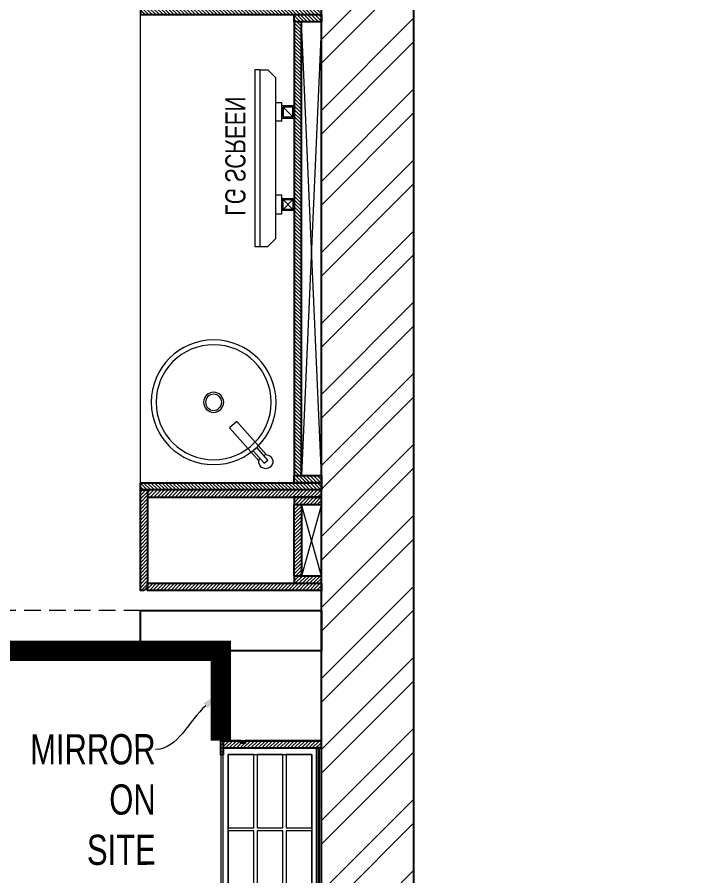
# Model space of a CAD drawing. Header units: feet. Extents: x 3145723 to 3153497, y -5725757 to -5712156.
# Drawn here: x 3151775 to 3153497, y -5716195 to -5714060 of the extents above; entities that cross this region are included whole.
import ezdxf
from ezdxf import colors
from ezdxf.entities.mleader import LeaderData, LeaderLine
from ezdxf.math import Vec2, Vec3

# ---------------------------------------------------------------- set-up
doc = ezdxf.new("R2010")
doc.units = ezdxf.units.FT
doc.header["$LTSCALE"] = 33
doc.header["$MEASUREMENT"] = 0
doc.linetypes.add('a_p6_plan_L18$0$HIDDEN', pattern=[0.375, 0.25, -0.125])
doc.linetypes.add('ACAD_ISO03W100', pattern=[30, 12, -18])
doc.layers.add('A-WALL', color=1, linetype='Continuous')
for name, color, linetype, lineweight in [('Floor-Unit', 1, 'Continuous', 13), ('LENS-DIM', 252, 'Continuous', 5), ('LENS-PARTITION', 21, 'Continuous', 25), ('LENS-TEXT', 31, 'Continuous', 5), ('LENS_CURTAIN', 5, 'a_p6_plan_L18$0$HIDDEN', 9), ('LK-FF&E WALL', 1, 'Continuous', 9), ('LK-FLUTTED FINISH', 20, 'Continuous', 30), ('LK-IT', 3, 'Continuous', 18), ('LN-ELEVATION-1', 81, 'Continuous', 25), ('LN-ELEVATION-2', 103, 'Continuous', 20), ('LN-ELEVATION-3', 125, 'Continuous', 18), ('LN-HATCH', 251, 'Continuous', 0), ('TV', 92, 'Continuous', 18)]:
    doc.layers.add(name, color=color, linetype=linetype, lineweight=lineweight)
doc.styles.get("Standard").update_dxf_attribs({"font": 'GILC____.TTF'})
pattern_1 = [(45, (7858558.917, 3503823.203), (-4.4901280605, 4.4901280605), [])]
pattern_2 = [(45, (35858.5, -100655.3575), (-4.4194174, 4.4194174), [])]

# ---------------------------------------------------------------- blocks, each defined once
blk = doc.blocks.new('VC HD 1010')
at = {"layer": 'LN-HATCH', "ltscale": 0.5}
h = blk.add_hatch(dxfattribs=at)
h.set_pattern_fill('ANSI31', color=256, scale=2)
h.set_pattern_definition([(45, (3761554.586, 1795022.936), (-4.490128061, 4.490128061), [])])
h.paths.add_polyline_path([(-505.2, 24), (-505.2, -166), (-499.2, -166), (-499.2, -176), (-505.2, -176), (-505.2, -220), (-487.2, -220), (-487.2, 24)])
h = blk.add_hatch(dxfattribs=at)
h.set_pattern_fill('ANSI31', color=256, scale=2)
h.set_pattern_definition(pattern_1)
h.paths.add_polyline_path([(504.8, 24), (504.8, -166), (498.8, -166), (498.8, -176), (504.8, -176), (504.8, -220), (486.8, -220), (486.8, 24)])
h = blk.add_hatch(dxfattribs=at)
h.set_pattern_fill('ANSI31', color=256, scale=2)
h.set_pattern_definition([(45, (7858741.917, 3503823.203), (-4.4901280605, 4.4901280605), [])])
h.paths.add_polyline_path([(-470.2, -220), (-470.2, -226), (-505.2, -226), (-505.2, -220)])
h = blk.add_hatch(dxfattribs=at)
h.set_pattern_fill('ANSI31', color=256, scale=2)
h.set_pattern_definition(pattern_1)
h.paths.add_polyline_path([(476.8, -220), (476.8, -226), (511.8, -226), (511.8, -220)])
at = {"layer": 'LN-ELEVATION-1', "ltscale": 0.5}
for points in [[(-505.2, 24), (-505.2, -166), (-499.2, -166), (-499.2, -176), (-505.2, -176), (-505.2, -220), (-487.2, -220), (-487.2, 24)], [(504.8, 24), (504.8, -166), (498.8, -166), (498.8, -176), (504.8, -176), (504.8, -220), (486.8, -220), (486.8, 24)], [(486.8, 12), (-487.2, 12), (-487.2, 18), (486.8, 18)], [(-470.2, -220), (-470.2, -226), (-505.2, -226), (-505.2, -220)], [(469.8, -220), (469.8, -226), (504.8, -226), (504.8, -220)]]:
    blk.add_lwpolyline(points, close=True, dxfattribs=at)
at = {"layer": 'LN-ELEVATION-2', "ltscale": 0.5}
blk.add_lwpolyline([(470.2, 0), (-470.2, 0), (-470.2, -208), (470.2, -208)], close=True, dxfattribs=at)
at = {"layer": 'LN-ELEVATION-3', "ltscale": 0.5}
for p, q in [((-487.2, 24), (486.8, 24)), ((-470.2, -220), (469.8, -220)), ((469.8, -226), (-470.2, -226))]:
    blk.add_line(p, q, dxfattribs=at)
for points in [[(-470.2, 0), (-288.5, 0), (-288.5, -64), (-470.2, -64)], [(-280.5, 0), (-98.8, 0), (-98.8, -64), (-280.5, -64)], [(-90.8, 0), (90.8, 0), (90.8, -64), (-90.8, -64)], [(98.8, 0), (280.5, 0), (280.5, -64), (98.8, -64)], [(288.5, 0), (470.2, 0), (470.2, -64), (288.5, -64)], [(-470.2, -136), (-288.5, -136), (-288.5, -72), (-470.2, -72)], [(-280.5, -72), (-98.8, -72), (-98.8, -136), (-280.5, -136)], [(-90.8, -72), (90.8, -72), (90.8, -136), (-90.8, -136)], [(98.8, -72), (280.5, -72), (280.5, -136), (98.8, -136)], [(288.5, -72), (470.2, -72), (470.2, -136), (288.5, -136)], [(-470.2, -144), (-288.5, -144), (-288.5, -208), (-470.2, -208)], [(-280.5, -144), (-98.8, -144), (-98.8, -208), (-280.5, -208)], [(-90.8, -144), (90.8, -144), (90.8, -208), (-90.8, -208)], [(98.8, -144), (280.5, -144), (280.5, -208), (98.8, -208)], [(288.5, -144), (470.2, -144), (470.2, -208), (288.5, -208)]]:
    blk.add_lwpolyline(points, close=True, dxfattribs=at)
blk = doc.blocks.new('A$Ce9b19e40')
at = {"layer": 'LN-HATCH'}
h = blk.add_hatch(dxfattribs=at)
h.set_pattern_fill('ANSI32', color=256, scale=333, angle=180)
h.set_pattern_definition([(225, (-8075448.35, 5277294.6), (88.2999593, -88.2999593), []), (225, (-8075507.22, 5277294.6), (88.2999593, -88.2999593), [])])
h.paths.add_polyline_path([(2694.9, -7004.1), (1932.8, -7004.1), (1932.8, -7308.9), (2694.9, -7308.9)])
h.paths.add_polyline_path([(1959.6, 2267.2), (1729.6, 2267.2), (1729.6, -1314.3), (2694.9, -1314.3), (2694.9, -1084.3), (1959.6, -1084.3)])
h.paths.add_polyline_path([(1501, 3106.8), (-1166, 3106.8), (-1166, 2876.8), (1501, 2876.8)])
h.paths.add_polyline_path([(-1597.8, 3106.8), (-4696.7, 3106.8), (-4696.7, 2876.8), (-1597.8, 2876.8)])
h.paths.add_polyline_path([(-4849.1, 2267.2), (-5079.1, 2267.2), (-5079.1, -6546.8), (-4849.1, -6546.8)])
at = {"layer": 'A-WALL'}
for p, q in [((1959.6, -1084.3), (1959.6, 3106.8)), ((1729.6, -1314.3), (1729.6, 2267.2))]:
    blk.add_line(p, q, dxfattribs=at)
blk = doc.blocks.new('rtf')
at = {"color": 0, "linetype": 'ByBlock', "lineweight": -2}
for p, q in [((16412.5, -172798.8), (16452.4, -172798.8)), ((16412.5, -172810.8), (16412.5, -172798.8)), ((16425.3, -172793.1), (16535.3, -172793.1)), ((16535.3, -172793.1), (16535.3, -172817.1)), ((16412.5, -172810.8), (16452.4, -172810.8)), ((16425.3, -172817.1), (16535.3, -172817.1))]:
    blk.add_line(p, q, dxfattribs=at)
for centre, radius, start, end in [((16412.5, -172805.1), 17.5, 21.0506, 340.9422), ((16444.5, -172804.8), 9.89, 322.6562, 37.3438)]:
    blk.add_arc(centre, radius, start, end, dxfattribs=at)
blk = doc.blocks.new('dsg')
at = {"color": 0, "linetype": 'ByBlock', "lineweight": -2}
for radius in [155, 143, 25, 20]:
    blk.add_circle((11491.5, -171102.6), radius, dxfattribs=at)
blk.add_blockref('rtf', (-5117.5, 1702.9), dxfattribs=at)
blk = doc.blocks.new('CLINIC - CABINET SINK')
at = {"layer": 'LN-HATCH', "ltscale": 0.5}
h = blk.add_hatch(dxfattribs=at)
h.set_pattern_fill('ANSI31', color=256, scale=2)
h.set_pattern_definition([(45, (4052861.5004, 1708016.356), (-4.4901280605, 4.4901280605), [])])
h.paths.add_polyline_path([(-563.4, 157), (564.6, 157), (564.6, 175), (-563.4, 175)])
h.paths.add_polyline_path([(582.6, 225), (600.6, 225), (600.6, -225), (582.6, -225)])
h.paths.add_polyline_path([(564.6, 225), (582.6, 225), (582.6, 157), (564.6, 157)])
h.paths.add_polyline_path([(-581.4, 225), (-599.4, 225), (-599.4, -225), (-581.4, -225)])
h.paths.add_polyline_path([(-581.4, 225), (-563.4, 225), (-563.4, 157), (-581.4, 157)])
at = {"layer": 'LN-ELEVATION-1', "ltscale": 0.5}
for points in [[(-581.4, 225), (-599.4, 225), (-599.4, -225), (-581.4, -225)], [(-581.4, 225), (-563.4, 225), (-563.4, 157), (-581.4, 157)], [(564.6, 225), (582.6, 225), (582.6, 157), (564.6, 157)], [(582.6, 225), (600.6, 225), (600.6, -225), (582.6, -225)], [(-563.4, 157), (564.6, 157), (564.6, 175), (-563.4, 175)]]:
    blk.add_lwpolyline(points, close=True, dxfattribs=at)
at = {"layer": 'LN-ELEVATION-2', "ltscale": 0.5}
blk.add_line((582.6, -225), (-581.4, -225), dxfattribs=at)
at = {"layer": 'LN-HATCH', "ltscale": 0.5}
for p, q in [((564.6, 225), (-563.4, 175)), ((-563.4, 225), (564.6, 175))]:
    blk.add_line(p, q, dxfattribs=at)
at = {"layer": 'LN-ELEVATION-3', "xscale": -1, "rotation": 41.1558274151866}
blk.add_blockref('dsg', (-103569.3, 136346.7), dxfattribs=at)
blk = doc.blocks.new('CLINIC SCREEN')
at = {"layer": 'TV'}
for p, q in [((-103.1, 42.9), (-127.4, 18.6)), ((-127.4, 42.9), (-103.1, 18.6)), ((102.7, 42.9), (127, 18.6))]:
    blk.add_line(p, q, dxfattribs=at)
at = {"layer": 'TV', "ltscale": 12}
for p, q in [((-220, -19.4), (-200.6, 0)), ((200.6, 0), (-200.6, 0)), ((-138.5, 0), (-138.5, 15.5)), ((-138.5, 15.5), (-92, 15.5)), ((-92, 15.5), (-92, 0)), ((92, 15.5), (92, 0)), ((92, 15.5), (138.5, 15.5)), ((138.5, 0), (138.5, 15.5)), ((220, -19.4), (200.6, 0)), ((-220, -38.8), (-220, -19.4)), ((220, -38.8), (220, -19.4))]:
    blk.add_line(p, q, dxfattribs=at)
at = {"layer": 'TV'}
for points in [[(-130.4, 15.5), (-100.1, 15.5), (-100.1, 45.9), (-130.4, 45.9)], [(-127.4, 18.6), (-103.1, 18.6), (-103.1, 42.9), (-127.4, 42.9)], [(130, 15.5), (99.7, 15.5), (99.7, 45.9), (130, 45.9)], [(127, 18.6), (102.7, 18.6), (102.7, 42.9), (127, 42.9)]]:
    blk.add_lwpolyline(points, close=True, dxfattribs=at)
at = {"layer": 'TV', "ltscale": 12}
blk.add_lwpolyline([(-220, -51.7), (-220, -38.8), (220, -38.8), (220, -51.7)], close=True, dxfattribs=at)
at = {"layer": 'Floor-Unit', "color": 0, "ltscale": 2, "insert": (5.2, -100.4), "char_height": 50, "attachment_point": 5}
blk.add_mtext_dynamic_manual_height_columns('LG SCREEN', width=466.48, gutter_width=12.5, heights=[0], dxfattribs=at)
blk = doc.blocks.new('CLINIC - MOP CLOSET')
at = {"layer": 'LN-HATCH', "ltscale": 0.5}
h = blk.add_hatch(dxfattribs=at)
h.set_pattern_fill('ANSI31', color=256, scale=50, angle=360)
h.set_pattern_definition(pattern_2)
h.paths.add_polyline_path([(-106.4, 216), (-124.4, 216), (-124.4, -216), (-106.4, -216)])
h = blk.add_hatch(dxfattribs=at)
h.set_pattern_fill('ANSI31', color=256, scale=50, angle=360)
h.set_pattern_definition(pattern_2)
h.paths.add_polyline_path([(-106.4, 216), (-88.4, 216), (-88.4, 148), (-106.4, 148)])
h = blk.add_hatch(dxfattribs=at)
h.set_pattern_fill('ANSI31', color=256, scale=50, angle=360)
h.set_pattern_definition(pattern_2)
h.paths.add_polyline_path([(89.6, 216), (107.6, 216), (107.6, 148), (89.6, 148)])
h = blk.add_hatch(dxfattribs=at)
h.set_pattern_fill('ANSI31', color=256, scale=50, angle=360)
h.set_pattern_definition(pattern_2)
h.paths.add_polyline_path([(107.6, 216), (125.6, 216), (125.6, -216), (107.6, -216)])
h = blk.add_hatch(dxfattribs=at)
h.set_pattern_fill('ANSI31', color=256, scale=50, angle=360)
h.set_pattern_definition(pattern_2)
h.paths.add_polyline_path([(-88.4, 148), (89.6, 148), (89.6, 166), (-88.4, 166)])
h = blk.add_hatch(dxfattribs=at)
h.set_pattern_fill('ANSI31', color=256, scale=50, angle=360)
h.set_pattern_definition([(45, (35894.5, -101037.3575), (-4.4194174, 4.4194174), [])])
h.paths.add_polyline_path([(-115.4, -216), (-124.4, -225), (-124.4, -234), (125.6, -234), (125.6, -216)])
at = {"layer": 'LN-ELEVATION-1', "ltscale": 0.5}
for points in [[(-106.4, 216), (-124.4, 216), (-124.4, -216), (-106.4, -216)], [(-106.4, 216), (-88.4, 216), (-88.4, 148), (-106.4, 148)], [(89.6, 216), (107.6, 216), (107.6, 148), (89.6, 148)], [(107.6, 216), (125.6, 216), (125.6, -216), (107.6, -216)], [(-88.4, 148), (89.6, 148), (89.6, 166), (-88.4, 166)], [(-124.4, -225), (-124.4, -234), (125.6, -234), (125.6, -216), (-115.4, -216)]]:
    blk.add_lwpolyline(points, close=True, dxfattribs=at)
at = {"layer": 'LN-HATCH', "ltscale": 0.5}
for p, q in [((89.6, 216), (-88.4, 166)), ((-88.4, 216), (89.6, 166))]:
    blk.add_line(p, q, dxfattribs=at)

msp = doc.modelspace()

# ---------------------------------------------------------------- linework, layer by layer
at = {"layer": 'LENS-PARTITION'}
for points in [[(3152081.4, -5715535.7), (3152531.4, -5715535.7), (3152531.4, -5715635.7), (3152081.4, -5715635.7)], [(3152281.4, -5715859.3), (3152531.4, -5715859.3), (3152531.4, -5715635.7), (3152281.4, -5715635.7)]]:
    msp.add_lwpolyline(points, close=True, dxfattribs=at)
at = {"layer": 'LENS_CURTAIN', "ltscale": 5}
msp.add_lwpolyline([(3152081.4, -5715535.7), (3151331.4, -5715535.7), (3151331.4, -5715635.7), (3152081.4, -5715635.7)], close=True, dxfattribs=at)
at = {"layer": 'LK-FLUTTED FINISH', "linetype": 'ACAD_ISO03W100', "ltscale": 0.05, "const_width": 50}
msp.add_lwpolyline([(3147655.7, -5715871.4), (3147655.7, -5715635.7), (3152281.4, -5715635.7), (3152281.4, -5715859.3)], dxfattribs=at)

# ---------------------------------------------------------------- block references
at = {"layer": 'LENS-DIM', "color": 2}
msp.add_blockref('A$Ce9b19e40', (3150801.8, -5715262.5), dxfattribs=at)
at = {"layer": 'LK-FF&E WALL', "rotation": 270}
msp.add_blockref('CLINIC - CABINET SINK', (3152306.4, -5714635.1), dxfattribs=at)
at = {"layer": 'LK-FF&E WALL', "xscale": -1, "rotation": 270}
for name, p in [('CLINIC - MOP CLOSET', (3152315.4, -5715361.4)), ('VC HD 1010', (3152507.4, -5716364.2))]:
    msp.add_blockref(name, p, dxfattribs=at)
at = {"layer": 'LK-IT', "xscale": -1, "rotation": 270}
msp.add_blockref('CLINIC SCREEN', (3152417.5, -5714410.7), dxfattribs=at)

# ---------------------------------------------------------------- leaders
at = {"layer": 'LENS-TEXT', "color": 0, "linetype": 'Continuous', "ltscale": 3}
ml = msp.add_multileader_mtext('Standard', dxfattribs=at)
ml.set_content('\\pxqr,t3;{\\C0;MIRROR ON SITE}', color=1)
ml.set_leader_properties(color=256, linetype='ByLayer', lineweight=-1)
ml.build(insert=Vec2(0, 0))
ml.multileader.update_dxf_attribs({"leader_type": 2, "dogleg_length": 0.36, "arrow_head_size": 50})
ctx = ml.context
ctx.base_point, ctx.char_height, ctx.arrow_head_size, ctx.landing_gap_size, ctx.plane_origin, ctx.plane_x_axis, ctx.plane_y_axis = Vec3(3151869.4, -5715881.2, 47488.1), 75, 50, 0.09, Vec3(3145934.6, -5717516.9, 47488.1), Vec3(0.999999, 0.001097), Vec3(-0.001097, 0.999999)
ctx.text_align_type = 2
notes = []
notes.append((ctx, [(1, (1, 1, 0), (3152119.7, -5715880.9, 47488.1), (-0.999999, -0.001097), 0.36, [(1, [(3152281.4, -5715739.5, 47488.1)], 0, [])])]))
ctx.mtext.insert, ctx.mtext.text_direction, ctx.mtext.rotation, ctx.mtext.width, ctx.mtext.alignment, ctx.mtext.flow_direction = Vec3(3152119.2, -5715842.9, 47488.1), Vec3(0.999999, 0.001097), 0.001097, 289.544, 3, 5
for ctx, leaders in notes:
    for number, flags, end, landing, length, lines in leaders:
        leader = LeaderData()
        leader.index, (leader.has_last_leader_line, leader.has_dogleg_vector, leader.attachment_direction) = number, flags
        leader.last_leader_point, leader.dogleg_vector, leader.dogleg_length = Vec3(end), Vec3(landing), length
        for number, points, colour, breaks in lines:
            line = LeaderLine()
            line.index, line.vertices, line.color, line.breaks = number, Vec3.list(points), colors.encode_raw_color(colour), breaks
            leader.lines.append(line)
        ctx.leaders.append(leader)

doc.saveas('drawing.dxf')
